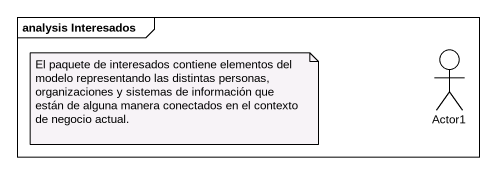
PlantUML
@startuml
mainframe analysis Interesados
actor Actor1
note as N1
  El paquete de interesados contiene elementos del modelo representando las distintas personas, organizaciones y sistemas de información que están de alguna manera conectados en el contexto de negocio actual.
end note
@enduml
